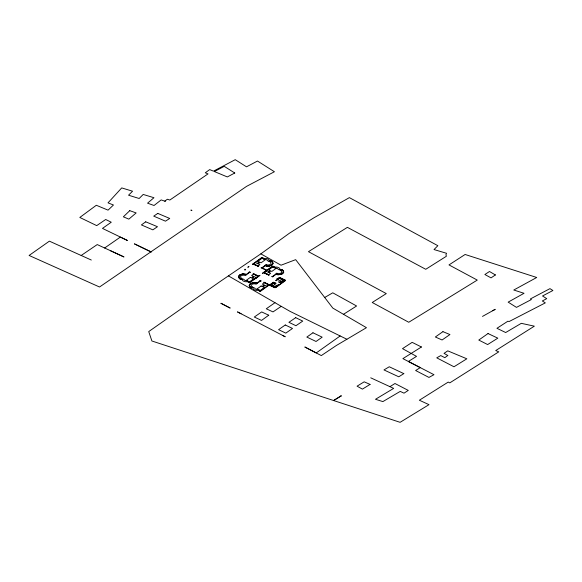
<?xml version="1.0" encoding="UTF-8"?>
<svg xmlns="http://www.w3.org/2000/svg" width="582" height="582" viewBox="0 0 582 582"><rect width="100%" height="100%" fill="white"/><g stroke="black" fill="none" stroke-linecap="round" stroke-linejoin="round"><path stroke-width="0.87" d="M238.475 276.945L239.195 275.402M249.191 285.5L249.671 286.795M249.191 285.5L249.831 284.132M266.491 270.375L272.485 266.229M283.747 272.034L282.961 270.317M241.792 279.222L240.126 279.062M273.002 263.581L272.747 262.271L271.634 261.223M283.74 272.136L281.841 274.173L277.956 274.769M269.582 284.896L273.475 282.205L276.086 283.376L273.511 282.481L270.215 284.867L275.126 287.13L278.436 284.46L278.865 284.663M272.98 263.675L272.551 264.49M253.09 263.857L261.573 257.651M244.986 270.004L245.306 269.859A0.808 0.466 0 0 1 245.422 269.379L245.095 269.24M253.563 263.799L258.641 266.44L253.432 264.337A0.808 0.466 0 0 0 252.406 264.337L253.075 263.988M241.821 279.127L241.239 278.756M263.719 258.343L262.409 257.579M247.779 281.819L249.103 282.576M274.435 266.993L273.314 266.287M258.503 290.462L259.754 291.204M245.029 269.299L244.935 269.939M249.838 284.132L252.392 282.845M285.471 280.575L275.737 287.617L274.755 287.697M239.202 275.402L239.573 275.09M272.129 264.905L269.684 265.989M262.358 273.256L265.909 270.681A0.808 0.466 0 0 0 265.785 270.026L261.005 267.829L261.973 267.713L265.028 265.508M259.863 275.548L256.32 278.109A0.808 0.466 0 0 0 256.182 278.545L255.84 278.683M275.81 280.444L279.382 277.781M278.873 284.794L275.177 287.406L269.837 285.136L275.33 287.515L285.165 280.4L279.811 277.927L284.918 280.291M284.911 280.429L281.208 283.034L278.596 281.863L281.171 282.757L284.474 280.371L279.556 278.109L276.246 280.779L275.824 280.582M104.636 247.997L120.387 237.078L127.4 240.461L102.483 228.406L111.257 222.222L105.677 219.494L96.721 225.627L79.814 217.45L96.314 205.271L108.063 210.146L113.454 205.01L108.019 202.856L121.711 187.906L132.558 191.202L128.542 195.21L139.156 198.498L143.201 194.446L153.954 197.713L147.552 203.183L154.048 205.49L161.17 199.91L165.259 201.314L164.786 201.146L167.383 199.24L169.82 200.041L208.029 173.894L205.286 172.774L209.702 169.588L213.463 171.159L235.237 159.679L246.513 166.823L257.484 161.032L274.413 171.734L246.608 186.342L99.529 287.006L29.1 255.462L49.383 241.159L91.301 260.038M260.845 253.854L289.378 233.251L295.976 229.061L313.589 217.995L349.382 197.625L437.853 245.706L434.027 249.554L446.554 253.294L445.965 254.647L446.365 256.269L425.748 269.291L347.396 227.358L308.46 251.671L386.288 293.597L372.225 302.487L408.753 322.268L477.269 280.088L448.991 264.912L465.113 254.48L536.728 277.483L513.775 290.025L524.033 293.299L508.159 302.131L516.467 307.383L531.388 299.541L530.413 298.922L549.968 288.643L552.9 290.505L542.519 295.976L546.731 298.653L542.329 300.974L545.312 302.88L509.185 321.504L507.839 321.242L496.941 328.299L505.685 332.533L521.29 323.33L534.341 326.167L495.733 350.56L498.781 351.834L449.77 382.883L448.227 382.083L419.353 400.227L428.992 404.657L400.096 422.321L151.902 340.994L148.73 331.573L220.534 281.244L260.845 253.854L281.033 265.21L295.671 259.652L332.839 308.111L366.456 327.681L336.36 345.497L321.3 355.587L304.837 346.996L316.237 352.939L340.164 335.96L346.879 339.262M249.198 272.311L246.237 274.449L245.393 274.202M262.315 267.836L265.276 265.698L266.12 265.945M257.229 283.267L260.256 281.084L261.223 280.968L259.841 280.604L260.249 280.815M251.759 287.472L251.446 287.697A4.641 2.684 0 0 1 250.435 284.023A4.641 2.684 0 0 1 256.764 283.31M281.15 269.99L281.499 269.742A4.641 2.684 0 0 1 282.517 273.424A4.641 2.684 0 0 1 276.181 274.137M268.979 285.136L260.641 291.153M239.58 275.09L240.388 274.624M281.244 306.336L274.98 302.691L266.28 308.78L272.994 311.916L281.244 306.336L290.134 311.414L340.164 335.96M81.182 255.476L97.238 244.571L123.988 256.96L110.384 250.66M262.307 267.844L266.039 269.852M249.984 282.474L255.753 278.305L255.833 278.676M277.607 279.054L276.792 278.807L279.789 277.519L285.544 280.211M343.475 314.309L356.599 305.994L332.766 292.811L324.705 297.489M389.933 386.666L394.967 383.509L408.28 390.406L404.024 393.163L400.22 391.402L382.883 401.595L375.485 399.288L393.665 388.383L370.734 377.82M246.448 274.66L249.532 272.441L250.507 272.325L249.242 271.743L249.38 272.216M492.685 310.744L495.231 309.318L482.493 316.412M272.914 276.552L275.992 274.34L277.949 274.769M240.395 274.617L240.933 274.406M275.861 274.115L272.667 276.37L271.721 276.472L272.791 276.967L272.849 276.581M260.212 280.822L256.953 283.099L254.669 282.648M241.232 274.311L241.988 274.129M272.507 266.221L272.951 266.192M252.399 282.837L254.661 282.648M269.67 265.989L269.044 266.09M241.996 274.129L242.629 274.042M261.864 257.557L262.307 257.557M269.037 266.09L268.229 266.149M242.636 274.042L243.116 274.006M249.518 282.605L249.132 282.576M243.131 274.006L245.386 274.202M260.154 291.255L259.827 291.218M268.215 266.149L267.4 266.134M280.924 270.041L280.153 269.735L281.572 269.488M270.848 260.838L269.466 261.092L270.041 261.362M267.393 266.134L266.127 265.945M265.407 265.472L265.428 265.479A4.641 2.684 0 0 0 271.794 264.774A4.641 2.684 0 0 0 270.783 261.092M246.084 274.668L246.099 274.675A4.641 2.684 0 0 0 239.711 275.373A4.641 2.684 0 0 0 240.73 279.054M251.38 287.959L252.784 287.704L252.224 287.443M270.877 260.852L271.627 261.216M251.351 287.945L250.966 287.777M263.726 258.459L261.835 257.826L253.308 263.879L258.008 266.047L259.885 264.694L255.185 262.526M269.044 261.405L267.356 260.627A2.001 1.157 0 0 0 264.97 259.528L263.282 258.75A3.914 2.255 0 0 1 267.793 258.895A3.914 2.255 0 0 1 269.051 261.398M274.442 267.102L272.558 266.476L264.206 272.529L269.11 275.264L264.33 273.067A0.808 0.466 0 0 0 263.195 273.14L262.38 273.402M279.527 278.196L281.877 279.28L280 280.633L277.65 279.549M269.561 284.824L263.835 282.175L268.746 284.889L260.394 290.971L258.503 290.338M274.704 287.683L269.306 285.165M248.23 281.404L246.542 280.626A2.001 1.157 0 0 1 244.164 279.542L242.468 278.742A3.914 2.255 0 0 0 243.72 281.252A3.914 2.255 0 0 0 248.216 281.404M247.787 281.688L249.671 282.321L258.022 276.268L253.119 273.525L257.899 275.73A0.808 0.466 0 0 0 259.034 275.657L259.87 275.41M258.946 290.047L257.259 289.269A2.001 1.157 0 0 1 254.88 288.185L253.185 287.392A3.914 2.255 0 0 0 254.443 289.894A3.914 2.255 0 0 0 258.939 290.054M281.863 269.612L282.772 270.157M266.047 269.852L266.483 270.31M250.958 287.77L250.493 287.508M282.881 335.559L285.224 336.774L237.463 311.879L241.101 313.785M228.406 275.883L274.98 302.691M239.769 278.858L238.475 276.952M250.486 287.508L249.671 286.795M129.771 210.662L123.362 216.817L128.848 219.138L136.152 212.932L129.771 210.662M447.784 355.478L444.83 357.675L440.763 355.573L436.747 357.835L453.982 366.776L466.844 358.803L447.762 350.851L444.03 353.361L447.784 355.478M248.863 266.52L247.816 267.276L248.878 266.541M262.031 258.27L257.855 261.282L261.122 262.788L265.297 259.776L262.031 258.27M241.646 278.269L240.497 279.098A4.845 2.801 0 0 1 239.733 275.162A4.845 2.801 0 0 1 246.55 274.719L245.4 275.555A3.012 1.739 0 0 0 241.174 275.824A3.012 1.739 0 0 0 241.646 278.269M266.112 264.599L264.963 265.428A4.845 2.801 0 0 0 271.779 264.985A4.845 2.801 0 0 0 271.016 261.049L269.866 261.885A3.012 1.739 0 0 1 270.339 264.323A3.012 1.739 0 0 1 266.112 264.599M253.505 274.1L251.628 275.461L256.327 277.629L258.204 276.268L253.505 274.1M250.391 277.359L246.215 280.371L249.482 281.877L253.657 278.865L250.391 277.359M265.901 271.168L264.024 272.529L268.724 274.697L270.601 273.336L265.901 271.168M272.747 266.912L268.578 269.932L271.838 271.438L276.014 268.418L272.747 266.912M252.362 286.911L251.213 287.741A4.845 2.801 0 0 1 250.449 283.812A4.845 2.801 0 0 1 257.266 283.369L256.116 284.198A3.012 1.739 0 0 0 251.89 284.474A3.012 1.739 0 0 0 252.362 286.911M276.828 273.242L275.686 274.071A4.845 2.801 0 0 0 282.496 273.635A4.845 2.801 0 0 0 281.732 269.699L280.589 270.528A3.012 1.739 0 0 1 281.062 272.973A3.012 1.739 0 0 1 276.828 273.242M264.221 282.75L262.344 284.103L267.051 286.271L268.928 284.918L264.221 282.75M261.107 286.002L256.931 289.021L260.198 290.527L264.373 287.508L261.107 286.002M273.453 282.801L272.783 283.288L273.962 283.827L274.624 283.347L273.453 282.801M274.682 284.605L272.805 285.966L275.155 287.05L277.032 285.689L274.682 284.605M280.72 281.412L280.058 281.892L281.23 282.437L281.899 281.957L280.72 281.412M268.738 315.218L261.529 320.42L254.298 317.037L261.674 311.93L268.738 315.218M145.726 221.815L141.404 224.914L152.848 229.854L157.482 226.718L145.726 221.815M442.938 331.653L435.351 336.993L442.087 339.983L449.937 334.548L442.938 331.653M488.022 333.551L478.782 340.063L487.643 344.559L497.814 338.164L488.022 333.551M312.949 332.773L306.83 337.073L316.048 341.474L322.173 337.167L312.949 332.773M285.267 324.982L278.574 329.667L285.813 333.13L292.499 328.452L285.267 324.982M295.714 317.663L288.905 322.304L295.932 325.731L302.742 321.089L295.714 317.663M157.787 213.405L153.721 216.14L165.47 221.175L169.726 218.446L157.787 213.405M495.398 274.944L491.026 277.876L484.879 274.515L489.491 271.503L495.398 274.944M421.426 346.996L402.889 358.628L420.262 367.62L415.628 370.516L428.963 377.427L433.976 374.692L408.375 361.466L416.53 356.373L402.511 348.64L412.158 342.354L421.426 346.996M403.813 373.629L398.75 376.794L383.974 369.934L389.271 366.762L403.813 373.629M340.899 396.029L333.828 400.387L341.321 395.782L340.899 396.029M370.05 384.411L362.411 389.125L357.072 386.172L364.187 381.821L370.05 384.411M234.764 173.007L227.329 176.943L214.372 171.537L224.223 166.343L234.764 173.007M191.573 210.364L190.889 210.102L191.936 210.502L191.573 210.364M275.686 268.171L273.998 267.393A3.914 2.255 0 0 1 278.509 267.545A3.914 2.255 0 0 1 279.767 270.041L278.072 269.27A2.001 1.157 0 0 0 275.693 268.171M151.145 251.941L134.529 243.909L151.145 251.941M230.036 308.002L220.985 303.295L230.036 308.002M258.204 263.246A0.771 0.444 0 0 0 259.412 262.918A0.771 0.444 0 0 0 258.313 262.482A0.771 0.444 0 0 0 258.204 263.246M268.92 271.896A0.771 0.444 0 0 0 270.128 271.568A0.771 0.444 0 0 0 269.037 271.125A0.771 0.444 0 0 0 268.92 271.896M252.428 277.629A0.771 0.444 0 0 0 253.636 277.301A0.771 0.444 0 0 0 252.544 276.865A0.771 0.444 0 0 0 252.428 277.629M263.151 286.279A0.771 0.444 0 0 0 264.352 285.951A0.771 0.444 0 0 0 263.26 285.507A0.771 0.444 0 0 0 263.151 286.279M271.387 285.115A0.735 0.422 0 0 0 272.543 284.802A0.735 0.422 0 0 0 271.496 284.38A0.735 0.422 0 0 0 271.387 285.115M282.452 280.822A0.735 0.422 0 0 0 283.609 280.509A0.735 0.422 0 0 0 282.561 280.095A0.735 0.422 0 0 0 282.452 280.822"/></g></svg>
